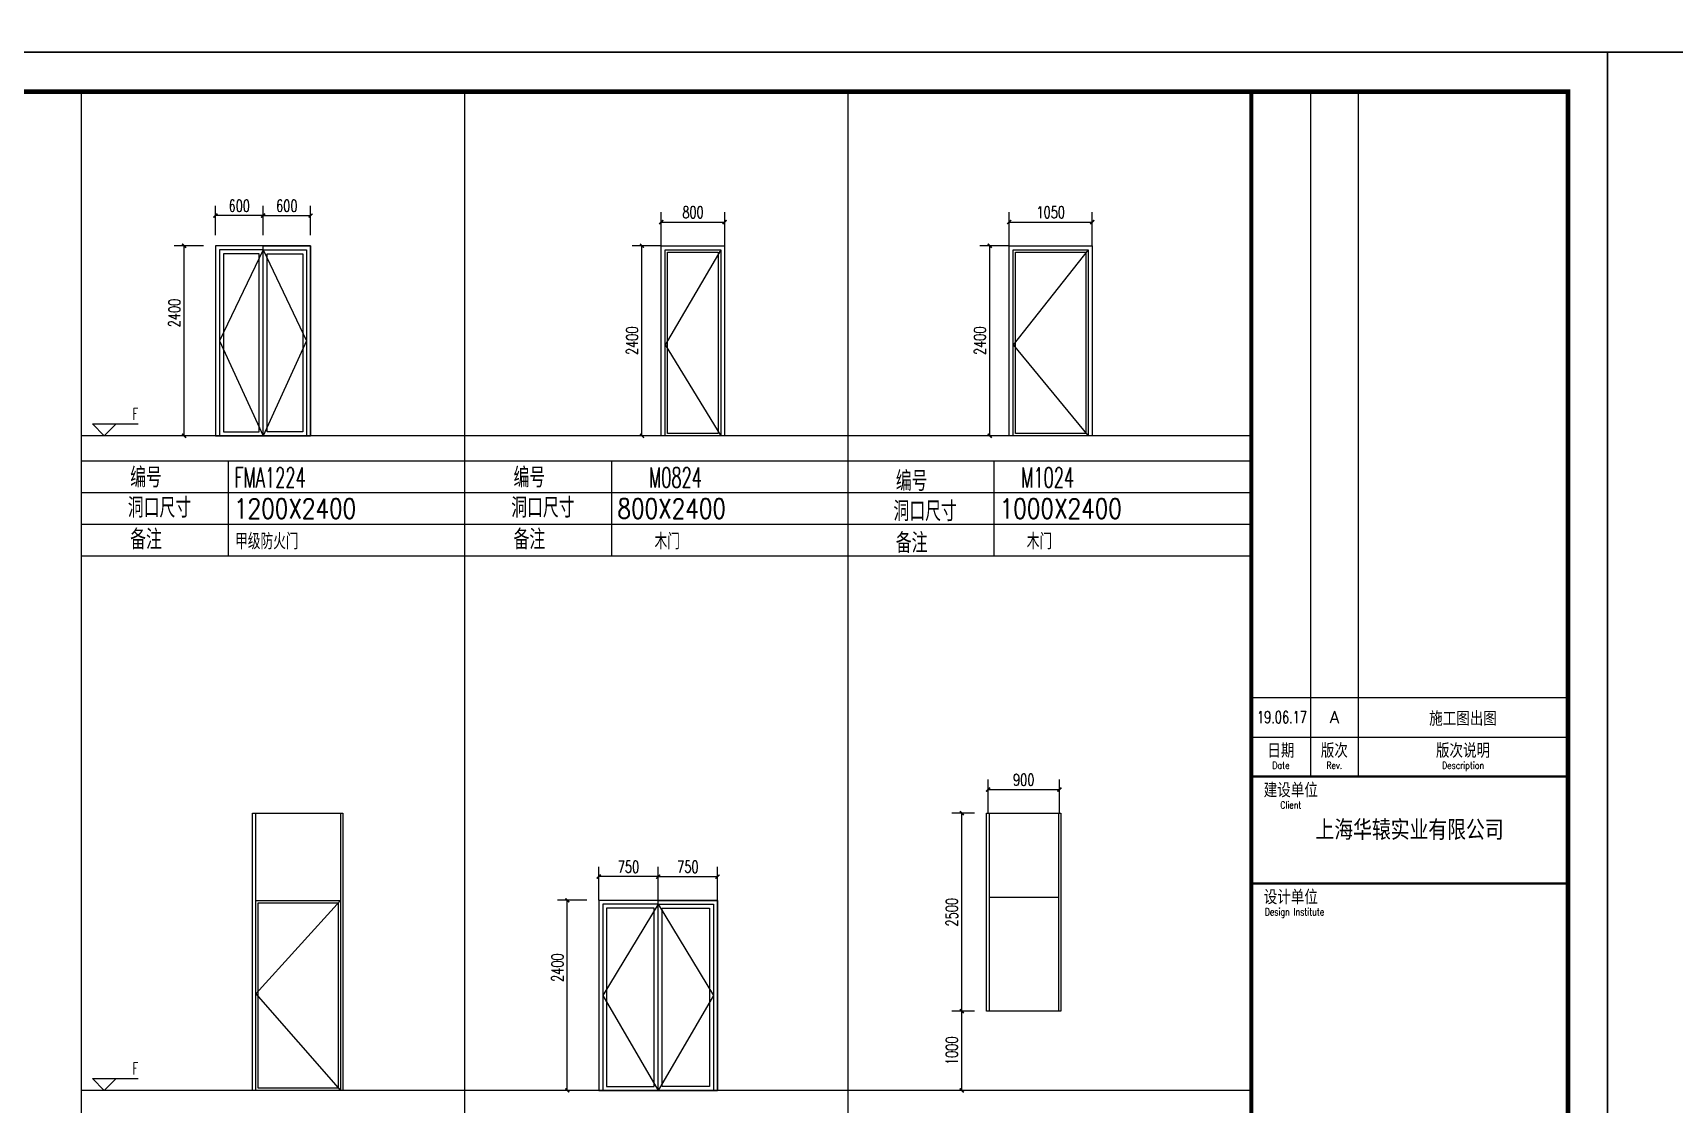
# Model space of a CAD drawing. Header units: millimetres. Extents: x -13830 to 215738, y -24143 to 193994.
# Drawn here: x 18714 to 39439, y -7729 to 5800 of the extents above; entities that cross this region are included whole.
import ezdxf
from ezdxf.enums import TextEntityAlignment as Align

# ---------------------------------------------------------------- set-up
doc = ezdxf.new("R2010")
doc.units = ezdxf.units.MM
doc.header["$LTSCALE"] = 100
doc.layers.get('0').update_dxf_attribs({"linetype": 'CONTINUOUS'})
doc.layers.get('DEFPOINTS').update_dxf_attribs({"linetype": 'CONTINUOUS'})
for name, color, linetype in [('DIM_ELEV', 3, 'CONTINUOUS'), ('DOTE', 8, 'CONTINUOUS'), ('PUB_DIM', 3, 'CONTINUOUS'), ('PUB_TEXT', 7, 'CONTINUOUS'), ('TK HAHA', 1, 'CONTINUOUS'), ('TK-1', 4, 'CONTINUOUS'), ('WINDOW', 4, 'CONTINUOUS'), ('图框', 7, 'CONTINUOUS')]:
    doc.layers.add(name, color=color, linetype=linetype)
doc.styles.add('_HZTXT', font='txt.shx', dxfattribs={"width": 0.8, "bigfont": 'hztxt.shx'})
doc.styles.add('_TCH_DIM', font='SIMPLEX', dxfattribs={"bigfont": 'GBCBIG'})
doc.styles.add('_TCH_DIM_T3', font='SIMPLEX', dxfattribs={"width": 0.705882, "bigfont": 'GBCBIG'})
doc.styles.add('TKZ1_tjhts.shx', font='tjromant.shx', dxfattribs={"bigfont": 'tjhts.shx'})
doc.styles.add('TKZ2_tjkts.shx', font='tjromant.shx', dxfattribs={"bigfont": 'tjkts.shx'})
doc.dimstyles.new('_TCH_ARCH&&50', dxfattribs={"dimtxt": 148.75, "dimasz": 50, "dimexe": 125, "dimexo": 150, "dimgap": 50, "dimtad": 1, "dimdec": 0, "dimzin": 0, "dimdsep": 46, "dimtxsty": '_TCH_DIM_T3', "dimblk": 'ARCHTICK', "dimcen": 0.09, "dimclrt": 7, "dimazin": 2, "dimtfac": 1, "dimtdec": 0, "dimtix": 1, "dimtmove": 2, "dimatfit": 3, "dimfxl": 1, "dimtolj": 1, "dimtzin": 0, "dimarcsym": 0})

# ---------------------------------------------------------------- blocks, each defined once
blk = doc.blocks.new('TJAD_TK_A1')
for p, q in [((1266.38, 940.45), (1266.38, 767.45)), ((1278.38, 940.45), (1278.38, 767.45)), ((1251.38, 777.45), (1263.38, 777.45)), ((1251.38, 777.45), (1331.38, 777.45)), ((1251.38, 767.45), (1331.38, 767.45))]:
    blk.add_line(p, q)
for points, const_width in [([(1251.38, 940.45), (1251.38, 366.45)], 1), ([(1251.38, 767.45), (1331.38, 767.45)], 0.6)]:
    blk.add_lwpolyline(points, dxfattribs=dict(const_width=const_width))
at = {"layer": '图框'}
for p, q in [((1341.38, 950.45), (500.38, 950.45)), ((1341.38, 356.45), (1341.38, 950.45)), ((1251.38, 787.45), (1331.38, 787.45)), ((500.38, 356.45), (1341.38, 356.45))]:
    blk.add_line(p, q, dxfattribs=at)
at = {"layer": '图框', "const_width": 1.2}
blk.add_lwpolyline([(1331.38, 940.45), (525.38, 940.45), (525.38, 366.45), (1331.38, 366.45)], close=True, dxfattribs=at)
at = {"layer": '图框', "const_width": 0.6}
blk.add_lwpolyline([(1251.38, 740.45), (1331.38, 740.45)], dxfattribs=at)
at = {"style": 'TKZ2_tjkts.shx'}
for s, p in [('日期', (1258.88, 774)), ('版次', (1272.38, 774)), ('版次说明', (1304.88, 774)), ('建设单位', (1261.38, 764)), ('设计单位', (1261.38, 737))]:
    blk.add_text(s, height=3.6, dxfattribs=at).set_placement(p, align=Align.MIDDLE_CENTER)
at = {"style": 'TKZ2_tjkts.shx', "width": 0.8}
for s, p in [('Date', (1258.88, 770.3)), ('Rev.', (1272.38, 770.3)), ('Description', (1304.88, 770.3)), ('Client', (1261.38, 760.3)), ('Design Institute', (1262.31, 733.3))]:
    blk.add_text(s, height=1.8, dxfattribs=at).set_placement(p, align=Align.MIDDLE_CENTER)
blk = doc.blocks.new('180703-expo')
at = {"layer": '图框'}
blk.add_blockref('TJAD_TK_A1', (-500.38, -356.45), dxfattribs=at)
blk = doc.blocks.new('_ArchTick')
at = {"color": 0, "linetype": 'ByBlock', "const_width": 0.4}
blk.add_lwpolyline([(-0.5, -0.5), (0.5, 0.5)], dxfattribs=at)
blk = doc.blocks.new('*D96')
at = {"layer": 'DEFPOINTS', "color": 0, "transparency": 16777216}
for p in [(26405, 3111), (26800, 3111), (26800, 711)]:
    blk.add_point(p, dxfattribs=at)
at = {"layer": 'PUB_DIM', "color": 0, "lineweight": -2, "transparency": 16777216}
for p, q in [((26650, 3111), (26280, 3111)), ((26405, 711), (26405, 3111)), ((26650, 711), (26280, 711))]:
    blk.add_line(p, q, dxfattribs=at)
at = {"layer": 'PUB_DIM', "color": 0, "lineweight": -2, "transparency": 16777216, "xscale": 50, "yscale": 50, "zscale": 50}
for p, rotation in [((26405, 3111), 90), ((26405, 711), 270)]:
    blk.add_blockref('_ArchTick', p, dxfattribs=dict(at, rotation=rotation))
at = {"layer": 'PUB_DIM', "color": 7, "transparency": 16777216, "insert": (26281, 1911), "char_height": 148.8, "attachment_point": 5, "rotation": 90, "style": '_TCH_DIM_T3'}
blk.add_mtext('\\A1;2400', dxfattribs=at)
blk = doc.blocks.new('*D97')
at = {"layer": 'DEFPOINTS', "color": 0, "transparency": 16777216}
for p in [(27450, 3410), (26650, 2961), (27450, 2961)]:
    blk.add_point(p, dxfattribs=at)
at = {"layer": 'PUB_DIM', "color": 0, "lineweight": -2, "transparency": 16777216}
for p, q in [((26650, 3111), (26650, 3535)), ((27450, 3111), (27450, 3535)), ((26650, 3410), (27450, 3410))]:
    blk.add_line(p, q, dxfattribs=at)
at = {"layer": 'PUB_DIM', "color": 0, "lineweight": -2, "transparency": 16777216, "xscale": 50, "yscale": 50, "zscale": 50, "rotation": 180}
blk.add_blockref('_ArchTick', (26650, 3410), dxfattribs=at)
at = {"layer": 'PUB_DIM', "color": 0, "lineweight": -2, "transparency": 16777216, "xscale": 50, "yscale": 50, "zscale": 50}
blk.add_blockref('_ArchTick', (27450, 3410), dxfattribs=at)
at = {"layer": 'PUB_DIM', "color": 7, "transparency": 16777216, "insert": (27050, 3534), "char_height": 148.8, "attachment_point": 5, "style": '_TCH_DIM_T3'}
blk.add_mtext('\\A1;800', dxfattribs=at)
blk = doc.blocks.new('*D98')
at = {"layer": 'DEFPOINTS', "color": 0, "transparency": 16777216}
for p in [(25463, -5155), (25858, -5155), (25858, -7555)]:
    blk.add_point(p, dxfattribs=at)
at = {"layer": 'PUB_DIM', "color": 0, "lineweight": -2, "transparency": 16777216}
for p, q in [((25708, -5155), (25338, -5155)), ((25463, -7555), (25463, -5155)), ((25708, -7555), (25338, -7555))]:
    blk.add_line(p, q, dxfattribs=at)
at = {"layer": 'PUB_DIM', "color": 0, "lineweight": -2, "transparency": 16777216, "xscale": 50, "yscale": 50, "zscale": 50}
for p, rotation in [((25463, -5155), 90), ((25463, -7555), 270)]:
    blk.add_blockref('_ArchTick', p, dxfattribs=dict(at, rotation=rotation))
at = {"layer": 'PUB_DIM', "color": 7, "transparency": 16777216, "insert": (25339, -6005), "char_height": 148.8, "attachment_point": 5, "rotation": 90, "style": '_TCH_DIM_T3'}
blk.add_mtext('\\A1;2400', dxfattribs=at)
blk = doc.blocks.new('*D99')
at = {"layer": 'DEFPOINTS', "color": 0, "transparency": 16777216}
for p in [(27360, -4856), (26610, -5305), (27360, -5305)]:
    blk.add_point(p, dxfattribs=at)
at = {"layer": 'PUB_DIM', "color": 0, "lineweight": -2, "transparency": 16777216}
for p, q in [((26610, -5155), (26610, -4731)), ((27360, -5155), (27360, -4731)), ((26610, -4856), (27360, -4856))]:
    blk.add_line(p, q, dxfattribs=at)
at = {"layer": 'PUB_DIM', "color": 0, "lineweight": -2, "transparency": 16777216, "xscale": 50, "yscale": 50, "zscale": 50, "rotation": 180}
blk.add_blockref('_ArchTick', (26610, -4856), dxfattribs=at)
at = {"layer": 'PUB_DIM', "color": 0, "lineweight": -2, "transparency": 16777216, "xscale": 50, "yscale": 50, "zscale": 50}
blk.add_blockref('_ArchTick', (27360, -4856), dxfattribs=at)
at = {"layer": 'PUB_DIM', "color": 7, "transparency": 16777216, "insert": (26985, -4732), "char_height": 148.8, "attachment_point": 5, "style": '_TCH_DIM_T3'}
blk.add_mtext('\\A1;750', dxfattribs=at)
blk = doc.blocks.new('*D100')
at = {"layer": 'DEFPOINTS', "color": 0, "transparency": 16777216}
for p in [(25860, -4856), (25860, -5305), (26610, -5305)]:
    blk.add_point(p, dxfattribs=at)
at = {"layer": 'PUB_DIM', "color": 0, "lineweight": -2, "transparency": 16777216}
for p, q in [((25860, -5155), (25860, -4731)), ((26610, -5155), (26610, -4731)), ((26610, -4856), (25860, -4856))]:
    blk.add_line(p, q, dxfattribs=at)
at = {"layer": 'PUB_DIM', "color": 0, "lineweight": -2, "transparency": 16777216, "xscale": 50, "yscale": 50, "zscale": 50, "rotation": 180}
blk.add_blockref('_ArchTick', (25860, -4856), dxfattribs=at)
at = {"layer": 'PUB_DIM', "color": 0, "lineweight": -2, "transparency": 16777216, "xscale": 50, "yscale": 50, "zscale": 50}
blk.add_blockref('_ArchTick', (26610, -4856), dxfattribs=at)
at = {"layer": 'PUB_DIM', "color": 7, "transparency": 16777216, "insert": (26235, -4732), "char_height": 148.8, "attachment_point": 5, "style": '_TCH_DIM_T3'}
blk.add_mtext('\\A1;750', dxfattribs=at)
blk = doc.blocks.new('*D101')
at = {"layer": 'DEFPOINTS', "color": 0, "transparency": 16777216}
for p in [(20625, 3111), (21020, 3111), (21020, 711)]:
    blk.add_point(p, dxfattribs=at)
at = {"layer": 'PUB_DIM', "color": 0, "lineweight": -2, "transparency": 16777216}
for p, q in [((20870, 3111), (20500, 3111)), ((20625, 711), (20625, 3111)), ((20870, 711), (20500, 711))]:
    blk.add_line(p, q, dxfattribs=at)
at = {"layer": 'PUB_DIM', "color": 0, "lineweight": -2, "transparency": 16777216, "xscale": 50, "yscale": 50, "zscale": 50}
for p, rotation in [((20625, 3111), 90), ((20625, 711), 270)]:
    blk.add_blockref('_ArchTick', p, dxfattribs=dict(at, rotation=rotation))
at = {"layer": 'PUB_DIM', "color": 7, "transparency": 16777216, "insert": (20501, 2261), "char_height": 148.8, "attachment_point": 5, "rotation": 90, "style": '_TCH_DIM_T3'}
blk.add_mtext('\\A1;2400', dxfattribs=at)
blk = doc.blocks.new('*D102')
at = {"layer": 'DEFPOINTS', "color": 0, "transparency": 16777216}
for p in [(22221, 3492), (21621, 3096), (22221, 3096)]:
    blk.add_point(p, dxfattribs=at)
at = {"layer": 'PUB_DIM', "color": 0, "lineweight": -2, "transparency": 16777216}
for p, q in [((21621, 3246), (21621, 3617)), ((22221, 3246), (22221, 3617)), ((21621, 3492), (22221, 3492))]:
    blk.add_line(p, q, dxfattribs=at)
at = {"layer": 'PUB_DIM', "color": 0, "lineweight": -2, "transparency": 16777216, "xscale": 50, "yscale": 50, "zscale": 50, "rotation": 180}
blk.add_blockref('_ArchTick', (21621, 3492), dxfattribs=at)
at = {"layer": 'PUB_DIM', "color": 0, "lineweight": -2, "transparency": 16777216, "xscale": 50, "yscale": 50, "zscale": 50}
blk.add_blockref('_ArchTick', (22221, 3492), dxfattribs=at)
at = {"layer": 'PUB_DIM', "color": 7, "transparency": 16777216, "insert": (21921, 3616), "char_height": 148.8, "attachment_point": 5, "style": '_TCH_DIM_T3'}
blk.add_mtext('\\A1;600', dxfattribs=at)
blk = doc.blocks.new('*D103')
at = {"layer": 'DEFPOINTS', "color": 0, "transparency": 16777216}
for p in [(21021, 3492), (21021, 3096), (21621, 3096)]:
    blk.add_point(p, dxfattribs=at)
at = {"layer": 'PUB_DIM', "color": 0, "lineweight": -2, "transparency": 16777216}
for p, q in [((21021, 3246), (21021, 3617)), ((21621, 3246), (21621, 3617)), ((21621, 3492), (21021, 3492))]:
    blk.add_line(p, q, dxfattribs=at)
at = {"layer": 'PUB_DIM', "color": 0, "lineweight": -2, "transparency": 16777216, "xscale": 50, "yscale": 50, "zscale": 50, "rotation": 180}
blk.add_blockref('_ArchTick', (21021, 3492), dxfattribs=at)
at = {"layer": 'PUB_DIM', "color": 0, "lineweight": -2, "transparency": 16777216, "xscale": 50, "yscale": 50, "zscale": 50}
blk.add_blockref('_ArchTick', (21621, 3492), dxfattribs=at)
at = {"layer": 'PUB_DIM', "color": 7, "transparency": 16777216, "insert": (21321, 3616), "char_height": 148.8, "attachment_point": 5, "style": '_TCH_DIM_T3'}
blk.add_mtext('\\A1;600', dxfattribs=at)
blk = doc.blocks.new('*D104')
at = {"layer": 'DEFPOINTS', "color": 0, "transparency": 16777216}
for p in [(30797, 3111), (31192, 3111), (31192, 711)]:
    blk.add_point(p, dxfattribs=at)
at = {"layer": 'PUB_DIM', "color": 0, "lineweight": -2, "transparency": 16777216}
for p, q in [((31042, 3111), (30672, 3111)), ((30797, 711), (30797, 3111)), ((31042, 711), (30672, 711))]:
    blk.add_line(p, q, dxfattribs=at)
at = {"layer": 'PUB_DIM', "color": 0, "lineweight": -2, "transparency": 16777216, "xscale": 50, "yscale": 50, "zscale": 50}
for p, rotation in [((30797, 3111), 90), ((30797, 711), 270)]:
    blk.add_blockref('_ArchTick', p, dxfattribs=dict(at, rotation=rotation))
at = {"layer": 'PUB_DIM', "color": 7, "transparency": 16777216, "insert": (30673, 1911), "char_height": 148.8, "attachment_point": 5, "rotation": 90, "style": '_TCH_DIM_T3'}
blk.add_mtext('\\A1;2400', dxfattribs=at)
blk = doc.blocks.new('*D105')
at = {"layer": 'DEFPOINTS', "color": 0, "transparency": 16777216}
for p in [(32092, 3410), (31042, 2961), (32092, 2961)]:
    blk.add_point(p, dxfattribs=at)
at = {"layer": 'PUB_DIM', "color": 0, "lineweight": -2, "transparency": 16777216}
for p, q in [((31042, 3111), (31042, 3535)), ((32092, 3111), (32092, 3535)), ((31042, 3410), (32092, 3410))]:
    blk.add_line(p, q, dxfattribs=at)
at = {"layer": 'PUB_DIM', "color": 0, "lineweight": -2, "transparency": 16777216, "xscale": 50, "yscale": 50, "zscale": 50, "rotation": 180}
blk.add_blockref('_ArchTick', (31042, 3410), dxfattribs=at)
at = {"layer": 'PUB_DIM', "color": 0, "lineweight": -2, "transparency": 16777216, "xscale": 50, "yscale": 50, "zscale": 50}
blk.add_blockref('_ArchTick', (32092, 3410), dxfattribs=at)
at = {"layer": 'PUB_DIM', "color": 7, "transparency": 16777216, "insert": (31567, 3534), "char_height": 148.8, "attachment_point": 5, "style": '_TCH_DIM_T3'}
blk.add_mtext('\\A1;1050', dxfattribs=at)
blk = doc.blocks.new('*D106')
at = {"layer": 'DEFPOINTS', "color": 0, "transparency": 16777216}
for p in [(31676, -3756), (30776, -4205), (31676, -4205)]:
    blk.add_point(p, dxfattribs=at)
at = {"layer": 'PUB_DIM', "color": 0, "lineweight": -2, "transparency": 16777216}
for p, q in [((30776, -4055), (30776, -3631)), ((31676, -4055), (31676, -3631)), ((30776, -3756), (31676, -3756))]:
    blk.add_line(p, q, dxfattribs=at)
at = {"layer": 'PUB_DIM', "color": 0, "lineweight": -2, "transparency": 16777216, "xscale": 50, "yscale": 50, "zscale": 50, "rotation": 180}
blk.add_blockref('_ArchTick', (30776, -3756), dxfattribs=at)
at = {"layer": 'PUB_DIM', "color": 0, "lineweight": -2, "transparency": 16777216, "xscale": 50, "yscale": 50, "zscale": 50}
blk.add_blockref('_ArchTick', (31676, -3756), dxfattribs=at)
at = {"layer": 'PUB_DIM', "color": 7, "transparency": 16777216, "insert": (31226, -3632), "char_height": 148.8, "attachment_point": 5, "style": '_TCH_DIM_T3'}
blk.add_mtext('\\A1;900', dxfattribs=at)
blk = doc.blocks.new('*D170')
at = {"layer": 'DEFPOINTS', "color": 0, "transparency": 16777216}
for p in [(30444, -4055), (30756, -4055), (30756, -6555)]:
    blk.add_point(p, dxfattribs=at)
at = {"layer": 'PUB_DIM', "color": 0, "lineweight": -2, "transparency": 16777216}
for p, q in [((30606, -4055), (30319, -4055)), ((30444, -6555), (30444, -4055)), ((30606, -6555), (30319, -6555))]:
    blk.add_line(p, q, dxfattribs=at)
at = {"layer": 'PUB_DIM', "color": 0, "lineweight": -2, "transparency": 16777216, "xscale": 50, "yscale": 50, "zscale": 50}
for p, rotation in [((30444, -4055), 90), ((30444, -6555), 270)]:
    blk.add_blockref('_ArchTick', p, dxfattribs=dict(at, rotation=rotation))
at = {"layer": 'PUB_DIM', "color": 7, "transparency": 16777216, "insert": (30319, -5305), "char_height": 148.8, "attachment_point": 5, "rotation": 90, "style": '_TCH_DIM_T3'}
blk.add_mtext('\\A1;2500', dxfattribs=at)
blk = doc.blocks.new('*D171')
at = {"layer": 'DEFPOINTS', "color": 0, "transparency": 16777216}
for p in [(30444, -6555), (30756, -6555), (30756, -7555)]:
    blk.add_point(p, dxfattribs=at)
at = {"layer": 'PUB_DIM', "color": 0, "lineweight": -2, "transparency": 16777216}
for p, q in [((30606, -6555), (30319, -6555)), ((30444, -7555), (30444, -6555)), ((30606, -7555), (30319, -7555))]:
    blk.add_line(p, q, dxfattribs=at)
at = {"layer": 'PUB_DIM', "color": 0, "lineweight": -2, "transparency": 16777216, "xscale": 50, "yscale": 50, "zscale": 50}
for p, rotation in [((30444, -6555), 90), ((30444, -7555), 270)]:
    blk.add_blockref('_ArchTick', p, dxfattribs=dict(at, rotation=rotation))
at = {"layer": 'PUB_DIM', "color": 7, "transparency": 16777216, "insert": (30319, -7055), "char_height": 148.8, "attachment_point": 5, "rotation": 90, "style": '_TCH_DIM_T3'}
blk.add_mtext('\\A1;1000', dxfattribs=at)

msp = doc.modelspace()

# ---------------------------------------------------------------- linework, layer by layer
at = {"layer": 'DIM_ELEV'}
for p, q in [((19615.5, 710.6), (19465.5, 860.6)), ((19465.5, 860.6), (20043.5, 860.6)), ((19615.5, 710.6), (19765.5, 860.6)), ((19615.5, -7555.4), (19465.5, -7405.4)), ((19465.5, -7405.4), (20043.5, -7405.4)), ((19615.5, -7555.4), (19765.5, -7405.4))]:
    msp.add_line(p, q, dxfattribs=at)
at = {"layer": 'DOTE'}
for p, q in [((34098.2, 710.6), (19324.9, 710.6)), ((34098.2, -7555.4), (19324.9, -7555.4))]:
    msp.add_line(p, q, dxfattribs=at)
at = {"layer": 'TK HAHA', "color": 1}
msp.add_lwpolyline([(-3451.8, 64957.2), (80648.2, 64957.2), (80648.2, 5557.2), (-3451.8, 5557.2)], close=True, dxfattribs=at)
at = {"layer": 'TK HAHA', "linetype": 'Continuous'}
msp.add_lwpolyline([(-3451.8, 5557.2), (38598.2, 5557.2), (38598.2, -24142.8), (-3451.8, -24142.8)], close=True, dxfattribs=at)
at = {"layer": 'TK-1'}
for p, q in [((19324.9, 394.8), (34098.2, 394.8)), ((21179, 394.8), (21179, -805.2)), ((26020, 394.8), (26020, -805.2)), ((30846.9, 394.8), (30846.9, -805.2)), ((19324.9, -5.2), (34098.2, -5.2)), ((19324.9, -405.2), (34098.2, -405.2)), ((19324.9, -805.2), (34098.2, -805.2))]:
    msp.add_line(p, q, dxfattribs=at)
for points in [[(19324.9, 5057.2), (19324.9, -9071.2)], [(24164.1, 5057.2), (24164.1, -9071.2)], [(29003.3, 5057.2), (29003.3, -9071.2)]]:
    msp.add_lwpolyline(points, dxfattribs=at)
at = {"layer": 'WINDOW'}
msp.add_line((30795.9, -5115.4), (31665.9, -5115.4), dxfattribs=at)
for points in [[(21021.4, 710.6), (22221.4, 710.6), (22221.4, 3110.6), (21021.4, 3110.6)], [(22221.4, 710.6), (21621.4, 710.6), (21621.4, 3110.6), (22221.4, 3110.6)], [(21071.4, 710.6), (21621.4, 710.6), (21621.4, 3060.6), (21071.4, 3060.6)], [(21121.4, 760.6), (21571.4, 760.6), (21571.4, 3010.6), (21121.4, 3010.6)], [(22171.4, 710.6), (21621.4, 710.6), (21621.4, 3060.6), (22171.4, 3060.6)], [(22121.4, 760.6), (21671.4, 760.6), (21671.4, 3010.6), (22121.4, 3010.6)], [(31695.9, -6555.4), (30755.9, -6555.4), (30755.9, -4055.4), (31695.9, -4055.4)], [(31665.9, -6555.4), (30795.9, -6555.4), (30795.9, -4055.4), (31665.9, -4055.4)], [(25859.6, -7555.4), (27359.6, -7555.4), (27359.6, -5155.4), (25859.6, -5155.4)], [(27359.6, -7555.4), (26609.6, -7555.4), (26609.6, -5155.4), (27359.6, -5155.4)], [(25909.6, -7555.4), (26609.6, -7555.4), (26609.6, -5205.4), (25909.6, -5205.4)], [(25959.6, -7505.4), (26559.6, -7505.4), (26559.6, -5255.4), (25959.6, -5255.4)], [(27309.6, -7555.4), (26609.6, -7555.4), (26609.6, -5205.4), (27309.6, -5205.4)], [(27259.6, -7505.4), (26659.6, -7505.4), (26659.6, -5255.4), (27259.6, -5255.4)]]:
    msp.add_lwpolyline(points, close=True, dxfattribs=at)
at = {"layer": 'WINDOW', "elevation": 0}
for points in [[(27449.7, 710.6), (26649.7, 710.6), (26649.7, 3110.6), (27449.7, 3110.6)], [(32091.7, 710.6), (31041.7, 710.6), (31041.7, 3110.6), (32091.7, 3110.6)], [(27399.7, 710.6), (26699.7, 710.6), (26699.7, 3060.6), (27399.7, 3060.6)], [(27369.7, 740.6), (26729.7, 740.6), (26729.7, 3030.6), (27369.7, 3030.6)], [(32041.7, 710.6), (31091.7, 710.6), (31091.7, 3060.6), (32041.7, 3060.6)], [(32011.7, 740.6), (31121.7, 740.6), (31121.7, 3030.6), (32011.7, 3030.6)], [(22628.9, -7555.4), (21488.9, -7555.4), (21488.9, -4055.4), (22628.9, -4055.4)], [(22598.9, -7555.4), (21528.9, -7555.4), (21528.9, -4055.4), (22598.9, -4055.4)], [(22598.9, -7555.4), (21528.9, -7555.4), (21528.9, -5155.4), (22598.9, -5155.4)], [(22568.9, -7525.4), (21558.9, -7525.4), (21558.9, -5185.4), (22568.9, -5185.4)]]:
    msp.add_lwpolyline(points, close=True, dxfattribs=at)
at = {"layer": 'WINDOW'}
for points in [[(21621.4, 3060.6), (21071.4, 1910.6), (21621.4, 710.6)], [(21621.4, 3060.6), (22171.4, 1910.6), (21621.4, 710.6)], [(26609.6, -5205.4), (25909.6, -6355.4), (26609.6, -7555.4)], [(26609.6, -5205.4), (27309.6, -6355.4), (26609.6, -7555.4)]]:
    msp.add_lwpolyline(points, dxfattribs=at)
at = {"layer": 'WINDOW', "elevation": 0}
for points in [[(27399.7, 3060.6), (26699.7, 1860.6), (27399.7, 710.6)], [(32041.7, 3060.6), (31091.7, 1860.6), (32041.7, 710.6)], [(22598.9, -5155.4), (21528.9, -6335.3), (22598.9, -7555.4)]]:
    msp.add_lwpolyline(points, dxfattribs=at)

# ---------------------------------------------------------------- block references
at = {"xscale": 100, "yscale": 100, "zscale": 100}
msp.add_blockref('180703-expo', (-3451.8, 5557.2), dxfattribs=at)
at = {"layer": '图框', "xscale": 49.99999999999996, "yscale": 49.99999999999996, "zscale": 49.99999999999996}
msp.add_blockref('TJAD_TK_A1', (-28470.7, -41965.3), dxfattribs=at)

# ---------------------------------------------------------------- texts
at = {"layer": 'PUB_TEXT', "style": '_TCH_DIM', "width": 0.6}
for p in [(19973.3, 913.1), (19973.3, -7352.9)]:
    msp.add_text('F', height=148.8, dxfattribs=at).set_placement(p)
at = {"layer": 'PUB_TEXT', "color": 3, "style": '_HZTXT'}
for s, height, width, p in [('编号', 250, 0.8, (19943.1, 59.5)), ('FMA1224', 250, 0.6, (21259.6, 59.5)), ('编号', 250, 0.8, (24784.1, 59.5)), ('M0824 ', 250, 0.6, (26494.6, 59.5)), ('编号', 250, 0.8, (29610.9, 14.5)), ('M1024', 250, 0.6, (31194.3, 59.5)), ('洞口尺寸', 250, 0.8, (19913.7, -321.7)), ('1200X2400', 250, 0.8, (21254.3, -333.3)), ('洞口尺寸', 250, 0.8, (24754.7, -321.7)), ('800X2400', 250, 0.8, (26095.3, -333.3)), ('洞口尺寸', 250, 0.8, (29581.5, -366.6)), ('1000X2400', 250, 0.8, (30922.2, -333.3)), ('备注', 250, 0.8, (19943.1, -722.9)), ('甲级防火门 ', 200, 0.8, (21269.1, -722.3)), ('备注', 250, 0.8, (24784.1, -722.9)), ('木门', 200, 0.8, (26565.1, -722.3)), ('备注', 250, 0.8, (29610.9, -767.8)), ('木门', 200, 0.8, (31264, -722.3))]:
    msp.add_text(s, height=height, dxfattribs=dict(at, width=width)).set_placement(p)
at = {"layer": '图框', "style": 'TKZ1_tjhts.shx', "width": 0.7}
msp.add_text('19.06.17', height=150, dxfattribs=at).set_placement((34487.1, -2842.8), align=Align.MIDDLE_CENTER)
at = {"layer": '图框', "style": 'TKZ1_tjhts.shx'}
for s, height, p in [('A', 150, (35148.2, -2842.8)), ('施工图出图', 180, (36773.2, -2861.5)), ('上海华辕实业有限公司', 250, (36098.2, -4267.8))]:
    msp.add_text(s, height=height, dxfattribs=at).set_placement(p, align=Align.MIDDLE_CENTER)

# ---------------------------------------------------------------- dimensions: what is measured, and where the dimension line sits
at = {"layer": 'PUB_DIM'}
for p1, p2, distance, picture, middle in [((21621.4, 3095.8, 0), (21021.4, 3095.8, 0), -396.1, '*D103', (21321.4, 3616.3, 0)), ((21621.4, 3095.8, 0), (22221.4, 3095.8, 0), 396.1, '*D102', (21921.4, 3616.3, 0)), ((26649.7, 2960.6, 0), (27449.7, 2960.6, 0), 449, '*D97', (27049.7, 3534, 0)), ((31041.7, 2960.6, 0), (32091.7, 2960.6, 0), 449, '*D105', (31566.7, 3534, 0)), ((26799.7, 710.6, 0), (26799.7, 3110.6, 0), 394.7, '*D96', (26280.6, 1910.6, 0)), ((31191.7, 710.6, 0), (31191.7, 3110.6, 0), 394.7, '*D104', (30672.6, 1910.6, 0)), ((30775.9, -4205.4, 0), (31675.9, -4205.4, 0), 449, '*D106', (31225.9, -3632, 0)), ((30755.9, -6555.4), (30755.9, -4055.4), 312.3, '*D170', (30319.1, -5305.4)), ((26609.6, -5305.4, 0), (25859.6, -5305.4, 0), -449, '*D100', (26234.6, -4732, 0)), ((26609.6, -5305.4, 0), (27359.6, -5305.4, 0), 449, '*D99', (26984.6, -4732, 0)), ((30755.9, -7555.4), (30755.9, -6555.4), 312.3, '*D171', (30319.1, -7055.4))]:
    dim = msp.add_aligned_dim(p1=p1, p2=p2, distance=distance, dimstyle='_TCH_ARCH&&50', dxfattribs=at)
    dim.commit()
    dim.dimension.update_dxf_attribs({"geometry": picture, "text_midpoint": middle})
for base, p1, p2, picture, middle in [((20625.2, 3110.6, 0), (21020, 710.6, 0), (21020, 3110.6, 0), '*D101', (20500.9, 2260.6, 0)), ((25463.5, -5155.4, 0), (25858.2, -7555.4, 0), (25858.2, -5155.4, 0), '*D98', (25339.1, -6005.4, 0))]:
    dim = msp.add_linear_dim(base=base, p1=p1, p2=p2, angle=90, dimstyle='_TCH_ARCH&&50', dxfattribs=at)
    dim.commit()
    dim.dimension.update_dxf_attribs({"geometry": picture, "text_midpoint": middle, "dimtype": 129})

doc.saveas('drawing.dxf')
